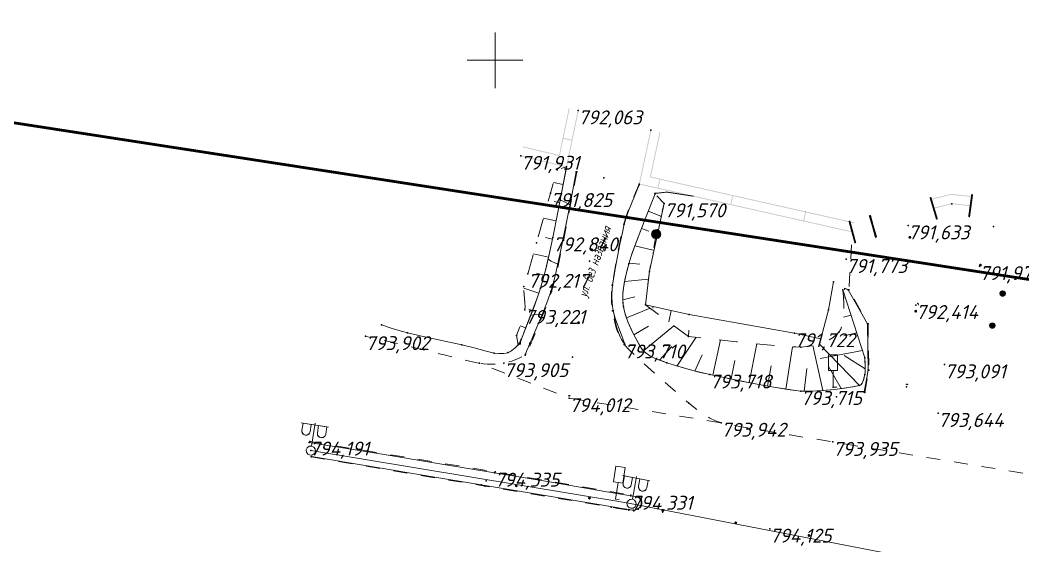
# Model space of a CAD drawing. Header units: metres. Extents: x 629572 to 645168, y 4785785 to 4790166.
# Drawn here: x 633148.8 to 633256.9, y 4788447.7 to 4788504.3 of the extents above; entities that cross this region are included whole.
import ezdxf

# ---------------------------------------------------------------- set-up
doc = ezdxf.new("R2010")
doc.units = ezdxf.units.M
for name, pattern in [('Сплошная', [0]), ('Сплошная_0_50', [0]), ('Штриховая 1.5-1.5', [3, 1.5, -1.5]), ('Штриховая 2', [4, 2, -2])]:
    doc.linetypes.add(name, pattern=pattern)
doc.layers.get('0').update_dxf_attribs({"linetype": 'CONTINUOUS'})
for name, color, linetype in [('Ворота', 7, 'CONTINUOUS'), ('Горизонтали', 7, 'CONTINUOUS'), ('Дороги с покрытием (край_ бровка)', 7, 'CONTINUOUS'), ('Дороги с покрытием (осевая линия)', 7, 'CONTINUOUS'), ('Дорожн. знаки (прочие)', 7, 'CONTINUOUS'), ('Здания и строения', 7, 'CONTINUOUS'), ('красная линия', 7, 'CONTINUOUS'), ('Нурсултан', 7, 'CONTINUOUS'), ('Ограды каменные и жб (H более 1м) - по краю', 7, 'CONTINUOUS'), ('Оттяжки для опор', 7, 'CONTINUOUS'), ('Проезжие части улиц и тротуаров (без бортового камня)', 7, 'CONTINUOUS'), ('Сетка координатная', 7, 'CONTINUOUS'), ('Столбы металлические', 7, 'CONTINUOUS'), ('Тротуары и пешеходные дорожки (бордюр)', 7, 'CONTINUOUS'), ('Фонари электр._ на мет. столб', 7, 'CONTINUOUS')]:
    doc.layers.add(name, color=color, linetype=linetype)
doc.layers.add('ЛЭП н.напряж.', color=10, linetype='SIL_KAB_NIZVOLT', lineweight=13)
doc.styles.add('ISOCPEUR', font='isocpeui.ttf')
doc.styles.get("Standard").update_dxf_attribs({"font": 'isocpeui.ttf'})
doc.linetypes.add('SIL_KAB_NIZVOLT', pattern='A,1,["<",Standard,S=1.6,R=0,X=-1,Y=-0.8],6,0,1,[">",Standard,S=1.6,R=0,X=-0.8,Y=-0.8],-2,8,-2', length=20)

# ---------------------------------------------------------------- blocks, each defined once
blk = doc.blocks.new('15 - 206.3.а знаки дорожн прочие')
at = {"color": 7, "linetype": 'Continuous', "lineweight": 0, "true_color": 0xffffff, "flags": 128}
blk.add_lwpolyline([(0.5, 3.5), (-0.5, 3.5), (-0.5, 1.8), (0, 1.8), (0.5, 1.8), (0.5, 3.5)], close=True, dxfattribs=at)
at = {"color": 7, "linetype": 'Continuous', "lineweight": 0, "flags": 128}
blk.add_lwpolyline([(0.4, 0), (0, 0), (0, 1.8)], dxfattribs=at)
at = {"color": 7, "style": 'ISOCPEUR', "flags": 1}
for tag in ['X', 'Имя объекта CREDO-III', 'Код объекта CREDO-III', 'Отметка', 'Номер', 'Примечание', 'Y']:
    blk.add_attdef(tag, (0, 0), '', height=2.5, dxfattribs=at)
blk = doc.blocks.new('38 - 110.1.2 фонари на метал.столб')
at = {"color": 7, "linetype": 'Continuous', "lineweight": 0, "flags": 128}
for points in [[(-1.5, 2.8), (1.5, 2.8)], [(-1.3, 2.8), (-1.3, 2)], [(-0.4, 2.8), (-0.4, 2)], [(0, 0.5), (0, 3)], [(0.4, 2.8), (0.4, 2)], [(1.3, 2.8), (1.3, 2)], [(-0.4, 2), (-0.43, 1.83), (-0.53, 1.68), (-0.68, 1.58), (-0.85, 1.55), (-1.02, 1.58), (-1.17, 1.68), (-1.27, 1.83), (-1.3, 2)], [(1.3, 2), (1.27, 1.83), (1.17, 1.68), (1.02, 1.58), (0.85, 1.55), (0.68, 1.58), (0.53, 1.68), (0.43, 1.83), (0.4, 2)]]:
    blk.add_lwpolyline(points, dxfattribs=at)
at = {"color": 7, "linetype": 'Continuous', "lineweight": 0, "true_color": 0xffffff, "flags": 128}
for points in [[(-0.4, 2.8), (-1.3, 2.8), (-1.3, 2), (-1.24, 1.77), (-1.08, 1.61), (-0.85, 1.55), (-0.62, 1.61), (-0.46, 1.77), (-0.4, 2), (-0.4, 2.8)], [(1.3, 2.8), (0.4, 2.8), (0.4, 2), (0.46, 1.77), (0.62, 1.61), (0.85, 1.55), (1.08, 1.61), (1.24, 1.77), (1.3, 2), (1.3, 2.8)]]:
    blk.add_lwpolyline(points, close=True, dxfattribs=at)
at = {"color": 7, "linetype": 'Continuous', "lineweight": 0, "flags": 128}
blk.add_lwpolyline([(0, 0.5), (-0.25, 0.43), (-0.43, 0.25), (-0.5, 0), (-0.43, -0.25), (-0.25, -0.43), (0, -0.5), (0.25, -0.43), (0.43, -0.25), (0.5, 0), (0.43, 0.25), (0.25, 0.43), (0, 0.5)], close=True, dxfattribs=at)
at = {"color": 7, "style": 'ISOCPEUR', "flags": 1}
for tag in ['X', 'Имя объекта CREDO-III', 'Код объекта CREDO-III', 'Отметка', 'Y']:
    blk.add_attdef(tag, (0, 0), '', height=2.5, dxfattribs=at)
blk = doc.blocks.new('22 - 107.1.1 столбы метал d-1.0')
blk.add_hatch(color=7).paths.add_polyline_path([(0, 0.5), (-0.25, 0.43), (-0.43, 0.25), (-0.5, 0), (-0.43, -0.25), (-0.25, -0.43), (0, -0.5), (0.25, -0.43), (0.43, -0.25), (0.5, 0), (0.43, 0.25), (0.25, 0.43), (0, 0.5)])
at = {"color": 7, "linetype": 'Continuous', "lineweight": 0, "flags": 128}
blk.add_lwpolyline([(0, 0.5), (-0.25, 0.43), (-0.43, 0.25), (-0.5, 0), (-0.43, -0.25), (-0.25, -0.43), (0, -0.5), (0.25, -0.43), (0.43, -0.25), (0.5, 0), (0.43, 0.25), (0.25, 0.43), (0, 0.5)], close=True, dxfattribs=at)
at = {"color": 7, "style": 'ISOCPEUR', "flags": 1}
for tag in ['X', 'Высота', 'Отметка(высота) верхнего провода', 'Отметка(высота) нижнего провода', 'Имя объекта CREDO-III', 'Код объекта CREDO-III', 'Отметка', 'Номер', 'Y']:
    blk.add_attdef(tag, (0, 0), '', height=2.5, dxfattribs=at)
blk = doc.blocks.new('20 - 106.1.1 столбы дерев d-0.6')
at = {"true_color": 0xffffff}
blk.add_hatch(color=7, dxfattribs=at).paths.add_polyline_path([(0.3, 0.05), (0.19, 0.23), (0, 0.3), (0, 0.3), (-0.19, 0.23), (-0.3, 0.05), (-0.26, -0.15), (-0.1, -0.28), (0.1, -0.28), (0.26, -0.15)])
at = {"color": 7, "linetype": 'Continuous', "lineweight": 0, "const_width": 0.06, "flags": 128}
blk.add_lwpolyline([(0, 0.3), (0.14, 0.27), (0.25, 0.17), (0.3, 0.04), (0.28, -0.11), (0.2, -0.22), (0.07, -0.29), (-0.07, -0.29), (-0.2, -0.22), (-0.28, -0.11), (-0.3, 0.04), (-0.25, 0.17), (-0.14, 0.27), (0, 0.3)], close=True, dxfattribs=at)
at = {"color": 7, "linetype": 'Continuous', "lineweight": 0, "true_color": 0xffffff, "flags": 128}
blk.add_lwpolyline([(0, 0.3), (-0.19, 0.23), (-0.3, 0.05), (-0.26, -0.15), (-0.1, -0.28), (0.1, -0.28), (0.26, -0.15), (0.3, 0.05), (0.19, 0.23), (0, 0.3)], close=True, dxfattribs=at)
at = {"color": 7, "style": 'ISOCPEUR', "flags": 1}
for tag in ['X', 'Высота', 'Имя объекта CREDO-III', 'Код объекта CREDO-III', 'Отметка', 'Номер', 'Y']:
    blk.add_attdef(tag, (0, 0), '', height=2.5, dxfattribs=at)
blk = doc.blocks.new('736 - 474 Ворота')
at = {"color": 7, "linetype": 'Continuous', "lineweight": 0, "const_width": 0.2, "flags": 128}
blk.add_lwpolyline([(0, 1.25), (0, -1.25)], dxfattribs=at)
blk = doc.blocks.new('Крест')
at = {"color": 0, "linetype": 'Continuous', "lineweight": 0, "flags": 128}
for points in [[(0, -1), (0, 1)], [(-1, 0), (1, 0)]]:
    blk.add_lwpolyline(points, dxfattribs=at)

msp = doc.modelspace()

# ---------------------------------------------------------------- hatches: boundary and pattern name
at = {"layer": 'Дороги с покрытием (осевая линия)'}
for points in [[(633211.752, 4788487.331), (633211.745, 4788487.332), (633211.741, 4788487.333), (633211.712, 4788487.337), (633211.739, 4788487.327), (633211.743, 4788487.325), (633211.745, 4788487.326), (633211.747, 4788487.327), (633211.754, 4788487.33)], [(633244.542, 4788480.905), (633244.545, 4788480.901), (633244.612, 4788480.802), (633244.618, 4788480.794), (633244.625, 4788480.789), (633244.668, 4788480.786), (633244.755, 4788480.78), (633244.755, 4788480.78), (633244.755, 4788480.779), (633244.76, 4788480.779), (633244.761, 4788480.78), (633244.761, 4788480.781), (633244.761, 4788480.781), (633244.763, 4788480.783), (633244.756, 4788480.79), (633244.763, 4788480.783), (633244.852, 4788480.878), (633244.844, 4788480.885), (633244.852, 4788480.878), (633244.855, 4788480.882), (633244.854, 4788480.887), (633244.835, 4788481.015), (633244.834, 4788481.02), (633244.83, 4788481.023), (633244.825, 4788481.014), (633244.83, 4788481.023), (633244.739, 4788481.075), (633244.717, 4788481.088), (633244.715, 4788481.089), (633244.713, 4788481.09), (633244.709, 4788481.088), (633244.663, 4788481.062), (633244.652, 4788481.055), (633244.709, 4788481.088), (633244.588, 4788481.041), (633244.582, 4788481.034), (633244.58, 4788481.025), (633244.572, 4788480.969), (633244.582, 4788481.034), (633244.543, 4788480.91)], [(633210.235, 4788479.626), (633210.236, 4788479.621), (633210.269, 4788479.506), (633210.272, 4788479.496), (633210.278, 4788479.49), (633210.317, 4788479.473), (633210.398, 4788479.44), (633210.402, 4788479.449), (633210.399, 4788479.441), (633210.398, 4788479.44), (633210.402, 4788479.438), (633210.404, 4788479.439), (633210.407, 4788479.44), (633210.521, 4788479.503), (633210.526, 4788479.51), (633210.548, 4788479.638), (633210.545, 4788479.646), (633210.476, 4788479.725), (633210.459, 4788479.744), (633210.452, 4788479.737), (633210.459, 4788479.744), (633210.457, 4788479.746), (633210.456, 4788479.747), (633210.451, 4788479.747), (633210.321, 4788479.74), (633210.322, 4788479.73), (633210.321, 4788479.735), (633210.321, 4788479.74), (633210.316, 4788479.74), (633210.313, 4788479.736), (633210.309, 4788479.728), (633210.284, 4788479.677), (633210.313, 4788479.736), (633210.238, 4788479.63), (633210.246, 4788479.624), (633210.238, 4788479.63)], [(633252.309, 4788478.089), (633252.22, 4788478.048), (633252.217, 4788478.051), (633252.195, 4788478.042), (633252.199, 4788478.033), (633252.195, 4788478.042), (633252.191, 4788478.041), (633252.189, 4788478.036), (633252.153, 4788477.921), (633252.15, 4788477.912), (633252.149, 4788477.907), (633252.152, 4788477.903), (633252.156, 4788477.906), (633252.16, 4788477.909), (633252.152, 4788477.903), (633252.175, 4788477.868), (633252.216, 4788477.808), (633252.227, 4788477.797), (633252.232, 4788477.793), (633252.233, 4788477.801), (633252.232, 4788477.793), (633252.234, 4788477.791), (633252.253, 4788477.792), (633252.269, 4788477.794), (633252.234, 4788477.791), (633252.234, 4788477.791), (633252.362, 4788477.781), (633252.366, 4788477.78), (633252.37, 4788477.784), (633252.432, 4788477.85), (633252.437, 4788477.856), (633252.462, 4788477.886), (633252.465, 4788477.894), (633252.444, 4788477.997), (633252.439, 4788478.022), (633252.438, 4788478.025), (633252.438, 4788478.027), (633252.434, 4788478.029), (633252.433, 4788478.027), (633252.429, 4788478.02), (633252.434, 4788478.029), (633252.318, 4788478.088), (633252.309, 4788478.089), (633252.313, 4788478.079)], [(633245.453, 4788473.864), (633245.457, 4788473.856), (633245.457, 4788473.856), (633245.457, 4788473.856), (633245.457, 4788473.856), (633245.462, 4788473.846), (633245.589, 4788473.615), (633245.593, 4788473.606), (633245.598, 4788473.597), (633245.655, 4788473.628), (633245.651, 4788473.637), (633245.655, 4788473.628), (633245.66, 4788473.63), (633245.66, 4788473.635), (633245.679, 4788473.739), (633245.683, 4788473.763), (633245.684, 4788473.766), (633245.684, 4788473.768), (633245.681, 4788473.772), (633245.64, 4788473.806), (633245.63, 4788473.814), (633245.681, 4788473.772), (633245.594, 4788473.869), (633245.588, 4788473.864), (633245.59, 4788473.866), (633245.594, 4788473.869), (633245.591, 4788473.873), (633245.586, 4788473.873), (633245.587, 4788473.863), (633245.586, 4788473.873), (633245.456, 4788473.866), (633245.452, 4788473.866)], [(633245.179, 4788472.974), (633245.177, 4788472.97), (633245.179, 4788472.965), (633245.202, 4788472.916), (633245.203, 4788472.916), (633245.228, 4788472.858), (633245.232, 4788472.85), (633245.241, 4788472.853), (633245.232, 4788472.85), (633245.233, 4788472.845), (633245.238, 4788472.844), (633245.24, 4788472.849), (633245.24, 4788472.851), (633245.238, 4788472.844), (633245.279, 4788472.832), (633245.364, 4788472.809), (633245.368, 4788472.808), (633245.37, 4788472.809), (633245.372, 4788472.81), (633245.387, 4788472.825), (633245.419, 4788472.857), (633245.372, 4788472.81), (633245.478, 4788472.887), (633245.472, 4788472.895), (633245.478, 4788472.887), (633245.481, 4788472.89), (633245.482, 4788472.894), (633245.482, 4788472.906), (633245.482, 4788472.909), (633245.485, 4788473.028), (633245.485, 4788473.033), (633245.481, 4788473.036), (633245.401, 4788473.103), (633245.381, 4788473.119), (633245.375, 4788473.112), (633245.374, 4788473.119), (633245.375, 4788473.112), (633245.381, 4788473.119), (633245.379, 4788473.121), (633245.378, 4788473.123), (633245.373, 4788473.122), (633245.245, 4788473.095), (633245.247, 4788473.086), (633245.247, 4788473.09), (633245.245, 4788473.095), (633245.238, 4788473.09), (633245.236, 4788473.082), (633245.218, 4788473.028), (633245.238, 4788473.09), (633245.179, 4788472.974), (633245.188, 4788472.97)], [(633208.833, 4788471.751), (633208.834, 4788471.746), (633208.866, 4788471.63), (633208.869, 4788471.621), (633208.879, 4788471.624), (633208.869, 4788471.621), (633208.875, 4788471.614), (633208.914, 4788471.598), (633208.994, 4788471.563), (633208.998, 4788471.573), (633208.995, 4788471.565), (633208.994, 4788471.563), (633208.999, 4788471.562), (633209, 4788471.562), (633209.003, 4788471.564), (633209.118, 4788471.626), (633209.123, 4788471.633), (633209.113, 4788471.635), (633209.123, 4788471.633), (633209.146, 4788471.761), (633209.147, 4788471.766), (633209.143, 4788471.769), (633209.074, 4788471.848), (633209.057, 4788471.867), (633209.055, 4788471.87), (633209.054, 4788471.871), (633209.049, 4788471.871), (633208.997, 4788471.86), (633208.985, 4788471.857), (633209.049, 4788471.871), (633208.919, 4788471.864), (633208.912, 4788471.86), (633208.836, 4788471.755), (633208.844, 4788471.749), (633208.836, 4788471.755)], [(633244.226, 4788465.055), (633244.235, 4788465.053), (633244.243, 4788465.052), (633244.246, 4788465.052), (633244.507, 4788465.009), (633244.517, 4788465.008), (633244.527, 4788465.006), (633244.537, 4788465.07), (633244.538, 4788465.075), (633244.535, 4788465.079), (633244.464, 4788465.156), (633244.447, 4788465.175), (633244.44, 4788465.168), (633244.447, 4788465.175), (633244.445, 4788465.177), (633244.444, 4788465.179), (633244.439, 4788465.178), (633244.387, 4788465.167), (633244.375, 4788465.164), (633244.439, 4788465.178), (633244.309, 4788465.17), (633244.31, 4788465.16), (633244.31, 4788465.165), (633244.309, 4788465.17), (633244.304, 4788465.17), (633244.302, 4788465.166), (633244.298, 4788465.158), (633244.273, 4788465.107), (633244.302, 4788465.166), (633244.227, 4788465.059), (633244.224, 4788465.055)], [(633207.831, 4788463.803), (633207.84, 4788463.803), (633207.84, 4788463.803), (633207.851, 4788463.802), (633208.125, 4788463.788), (633208.125, 4788463.788), (633208.135, 4788463.787), (633208.139, 4788463.852), (633208.135, 4788463.86), (633208.057, 4788463.93), (633208.038, 4788463.947), (633208.035, 4788463.949), (633208.034, 4788463.95), (633208.029, 4788463.949), (633207.979, 4788463.932), (633207.967, 4788463.928), (633208.029, 4788463.949), (633207.901, 4788463.927), (633207.902, 4788463.921), (633207.902, 4788463.921), (633207.901, 4788463.927), (633207.896, 4788463.926), (633207.894, 4788463.922), (633207.903, 4788463.917), (633207.894, 4788463.922), (633207.891, 4788463.913), (633207.872, 4788463.86), (633207.894, 4788463.922), (633207.832, 4788463.807), (633207.829, 4788463.803)], [(633202.25, 4788454.002), (633202.255, 4788454.003), (633202.37, 4788454.037), (633202.38, 4788454.04), (633202.386, 4788454.046), (633202.402, 4788454.085), (633202.436, 4788454.166), (633202.437, 4788454.17), (633202.437, 4788454.172), (633202.435, 4788454.175), (633202.372, 4788454.288), (633202.363, 4788454.284), (633202.363, 4788454.284), (633202.372, 4788454.288), (633202.365, 4788454.293), (633202.236, 4788454.315), (633202.228, 4788454.312), (633202.15, 4788454.242), (633202.131, 4788454.225), (633202.138, 4788454.218), (633202.128, 4788454.217), (633202.136, 4788454.087), (633202.143, 4788454.088), (633202.141, 4788454.088), (633202.136, 4788454.087), (633202.14, 4788454.08), (633202.148, 4788454.076), (633202.169, 4788454.065), (633202.14, 4788454.08), (633202.246, 4788454.005)], [(633210.14, 4788452.683), (633210.145, 4788452.685), (633210.261, 4788452.718), (633210.27, 4788452.721), (633210.275, 4788452.722), (633210.277, 4788452.727), (633210.293, 4788452.766), (633210.326, 4788452.847), (633210.328, 4788452.851), (633210.327, 4788452.853), (633210.326, 4788452.856), (633210.317, 4788452.851), (633210.317, 4788452.851), (633210.326, 4788452.856), (633210.262, 4788452.969), (633210.255, 4788452.974), (633210.254, 4788452.965), (633210.254, 4788452.965), (633210.255, 4788452.974), (633210.127, 4788452.996), (633210.125, 4788452.986), (633210.119, 4788452.994), (633210.04, 4788452.923), (633210.022, 4788452.907), (633210.029, 4788452.899), (633210.028, 4788452.899), (633210.022, 4788452.907), (633210.019, 4788452.905), (633210.018, 4788452.903), (633210.018, 4788452.899), (633210.02, 4788452.899), (633210.024, 4788452.899), (633210.018, 4788452.899), (633210.03, 4788452.847), (633210.032, 4788452.837), (633210.018, 4788452.899), (633210.026, 4788452.769), (633210.026, 4788452.764), (633210.03, 4788452.761), (633210.137, 4788452.686)], [(633218.029, 4788451.356), (633218.034, 4788451.357), (633218.031, 4788451.367), (633218.031, 4788451.367), (633218.034, 4788451.357), (633218.15, 4788451.391), (633218.159, 4788451.393), (633218.156, 4788451.403), (633218.156, 4788451.403), (633218.159, 4788451.393), (633218.166, 4788451.399), (633218.182, 4788451.439), (633218.215, 4788451.52), (633218.206, 4788451.523), (633218.206, 4788451.523), (633218.213, 4788451.52), (633218.215, 4788451.52), (633218.217, 4788451.524), (633218.216, 4788451.525), (633218.215, 4788451.528), (633218.152, 4788451.642), (633218.149, 4788451.646), (633218.145, 4788451.647), (633218.143, 4788451.637), (633218.143, 4788451.637), (633218.145, 4788451.647), (633218.016, 4788451.669), (633218.015, 4788451.659), (633218.016, 4788451.669), (633218.008, 4788451.666), (633217.93, 4788451.596), (633217.911, 4788451.579), (633217.909, 4788451.577), (633217.907, 4788451.576), (633217.908, 4788451.571), (633217.91, 4788451.572), (633217.918, 4788451.572), (633217.908, 4788451.571), (633217.919, 4788451.52), (633217.921, 4788451.507), (633217.921, 4788451.507), (633217.908, 4788451.571), (633217.915, 4788451.441), (633217.925, 4788451.442), (633217.925, 4788451.442), (633217.921, 4788451.442), (633217.915, 4788451.441), (633217.919, 4788451.434), (633218.026, 4788451.359), (633218.031, 4788451.367), (633218.031, 4788451.367), (633218.026, 4788451.359)], [(633225.916, 4788450.014), (633225.92, 4788450.016), (633226.036, 4788450.049), (633226.045, 4788450.051), (633226.05, 4788450.053), (633226.052, 4788450.057), (633226.047, 4788450.059), (633226.046, 4788450.059), (633226.052, 4788450.057), (633226.068, 4788450.096), (633226.102, 4788450.177), (633226.093, 4788450.181), (633226.093, 4788450.181), (633226.101, 4788450.186), (633226.039, 4788450.3), (633226.036, 4788450.304), (633226.032, 4788450.305), (633225.903, 4788450.327), (633225.899, 4788450.328), (633225.895, 4788450.325), (633225.902, 4788450.317), (633225.902, 4788450.317), (633225.895, 4788450.325), (633225.817, 4788450.255), (633225.798, 4788450.238), (633225.805, 4788450.231), (633225.804, 4788450.231), (633225.794, 4788450.23), (633225.802, 4788450.1), (633225.812, 4788450.101), (633225.812, 4788450.101), (633225.807, 4788450.1), (633225.802, 4788450.1), (633225.806, 4788450.093), (633225.912, 4788450.017)], [(633233.798, 4788448.652), (633233.803, 4788448.653), (633233.919, 4788448.686), (633233.928, 4788448.689), (633233.935, 4788448.695), (633233.93, 4788448.697), (633233.926, 4788448.698), (633233.926, 4788448.698), (633233.935, 4788448.695), (633233.951, 4788448.734), (633233.985, 4788448.815), (633233.976, 4788448.819), (633233.976, 4788448.819), (633233.983, 4788448.815), (633233.985, 4788448.815), (633233.987, 4788448.819), (633233.986, 4788448.821), (633233.985, 4788448.823), (633233.972, 4788448.84), (633233.945, 4788448.876), (633233.945, 4788448.876), (633233.985, 4788448.823), (633233.922, 4788448.938), (633233.92, 4788448.942), (633233.915, 4788448.943), (633233.913, 4788448.933), (633233.913, 4788448.933), (633233.915, 4788448.943), (633233.787, 4788448.965), (633233.782, 4788448.966), (633233.778, 4788448.962), (633233.7, 4788448.893), (633233.681, 4788448.876), (633233.679, 4788448.874), (633233.677, 4788448.873), (633233.678, 4788448.868), (633233.689, 4788448.816), (633233.689, 4788448.812), (633233.678, 4788448.868), (633233.685, 4788448.738), (633233.691, 4788448.738), (633233.69, 4788448.738), (633233.685, 4788448.738), (633233.685, 4788448.733), (633233.689, 4788448.731), (633233.795, 4788448.655), (633233.8, 4788448.663), (633233.8, 4788448.663), (633233.795, 4788448.655)]]:
    msp.add_hatch(color=7, dxfattribs=at).paths.add_polyline_path(points)
at = {"layer": 'Ограды каменные и жб (H более 1м) - по краю'}
for points in [[(633207.804, 4788493.699), (633208.031, 4788494.79), (633207.993, 4788494.798), (633207.933, 4788494.81), (633207.706, 4788493.719), (633207.275, 4788491.649), (633207.372, 4788491.628)], [(633208.783, 4788493.495), (633209.01, 4788494.586), (633208.972, 4788494.594), (633208.912, 4788494.606), (633208.685, 4788493.516), (633208.254, 4788491.445), (633208.351, 4788491.425)], [(633208.233, 4788491.347), (633207.657, 4788488.579), (633207.695, 4788488.518), (633207.676, 4788488.548), (633207.657, 4788488.579), (633207.61, 4788488.59), (633204.832, 4788489.256), (633202.776, 4788489.749), (633202.752, 4788489.651), (633204.809, 4788489.158), (633207.586, 4788488.493), (633207.683, 4788488.469), (633207.733, 4788488.457), (633207.744, 4788488.508), (633208.341, 4788491.376), (633208.351, 4788491.425), (633208.303, 4788491.435), (633208.292, 4788491.386), (633208.303, 4788491.435), (633207.324, 4788491.639), (633207.275, 4788491.649), (633207.264, 4788491.6), (633206.888, 4788489.791), (633206.936, 4788489.715), (633206.963, 4788489.673), (633206.965, 4788489.67), (633207.352, 4788491.531)], [(633217.507, 4788486.275), (633215.599, 4788486.704), (633215.54, 4788486.666), (633215.594, 4788486.7), (633215.599, 4788486.704), (633215.794, 4788487.607), (633216.397, 4788490.399), (633216.843, 4788492.466), (633216.745, 4788492.488), (633216.299, 4788490.42), (633215.697, 4788487.628), (633215.491, 4788486.677), (633215.481, 4788486.628), (633215.529, 4788486.617), (633217.534, 4788486.166), (633217.583, 4788486.155), (633217.594, 4788486.204), (633217.545, 4788486.215), (633217.594, 4788486.204), (633217.813, 4788487.18), (633217.824, 4788487.229), (633217.775, 4788487.24), (633216.786, 4788487.462), (633216.745, 4788487.436), (633216.688, 4788487.399), (633216.667, 4788487.386), (633217.705, 4788487.153)], [(633217.276, 4788490.209), (633216.674, 4788487.417), (633216.667, 4788487.386), (633216.669, 4788487.387), (633216.671, 4788487.389), (633216.705, 4788487.411), (633216.783, 4788487.46), (633216.786, 4788487.462), (633217.374, 4788490.188), (633217.82, 4788492.256), (633217.723, 4788492.277)], [(633205.042, 4788490.131), (633206.965, 4788489.67), (633206.913, 4788489.751), (633206.888, 4788489.791), (633205.066, 4788490.228), (633203.009, 4788490.721), (633202.985, 4788490.624)], [(633219.647, 4788485.692), (633222.433, 4788485.065), (633225.388, 4788484.401), (633225.437, 4788484.39), (633225.448, 4788484.439), (633225.399, 4788484.45), (633225.448, 4788484.439), (633225.667, 4788485.414), (633225.619, 4788485.425), (633225.667, 4788485.414), (633225.678, 4788485.463), (633225.63, 4788485.474), (633222.674, 4788486.139), (633219.888, 4788486.765), (633217.824, 4788487.229), (633217.802, 4788487.131), (633219.866, 4788486.667), (633222.652, 4788486.041), (633225.559, 4788485.388), (633225.361, 4788484.51), (633222.455, 4788485.163), (633219.669, 4788485.789), (633217.605, 4788486.253), (633217.583, 4788486.155)], [(633227.501, 4788483.926), (633230.287, 4788483.3), (633233.242, 4788482.636), (633233.291, 4788482.625), (633233.302, 4788482.673), (633233.521, 4788483.649), (633233.473, 4788483.66), (633233.484, 4788483.709), (633230.528, 4788484.373), (633227.742, 4788484.999), (633225.678, 4788485.463), (633225.656, 4788485.366), (633227.72, 4788484.902), (633230.506, 4788484.275), (633233.413, 4788483.622), (633233.215, 4788482.744), (633230.309, 4788483.397), (633227.523, 4788484.024), (633225.459, 4788484.488), (633225.437, 4788484.39)], [(633249.422, 4788485.472), (633251.35, 4788485.277), (633251.356, 4788485.345), (633251.36, 4788485.377), (633249.432, 4788485.572), (633249.322, 4788485.583), (633249.14, 4788485.601), (633248.963, 4788485.557), (633247.018, 4788485.074), (633247.042, 4788484.977), (633248.987, 4788485.46), (633249.147, 4788485.499), (633249.312, 4788485.483)], [(633249.321, 4788484.477), (633251.249, 4788484.282), (633251.256, 4788484.35), (633251.259, 4788484.382), (633249.331, 4788484.577), (633249.221, 4788484.588), (633249.212, 4788484.589), (633249.204, 4788484.587), (633247.259, 4788484.104), (633247.283, 4788484.006), (633249.22, 4788484.487)], [(633233.521, 4788483.649), (633233.532, 4788483.698), (633233.484, 4788483.709), (633233.473, 4788483.66)], [(633235.574, 4788483.136), (633238.36, 4788482.51), (633238.712, 4788482.431), (633238.715, 4788482.442), (633238.734, 4788482.528), (633238.382, 4788482.608), (633235.596, 4788483.234), (633233.532, 4788483.698), (633233.51, 4788483.6)], [(633235.355, 4788482.161), (633238.141, 4788481.534), (633238.493, 4788481.455), (633238.496, 4788481.467), (633238.515, 4788481.553), (633238.163, 4788481.632), (633235.377, 4788482.258), (633233.313, 4788482.722), (633233.291, 4788482.625)]]:
    msp.add_hatch(color=7, dxfattribs=at).paths.add_polyline_path(points)

# ---------------------------------------------------------------- linework, layer by layer
at = {"layer": 'Горизонтали', "color": 34, "linetype": 'Сплошная', "lineweight": 0, "const_width": 0.1, "elevation": 792, "flags": 128}
for points in [[(633217.184, 4788485.644), (633217.175, 4788485.65), (633217.162, 4788485.665), (633217.184, 4788485.671), (633217.225, 4788485.671), (633217.541, 4788485.685), (633217.802, 4788485.712), (633218.083, 4788485.746), (633218.313, 4788485.776), (633218.313, 4788485.776), (633218.441, 4788485.793), (633218.484, 4788485.798), (633218.488, 4788485.799), (633218.494, 4788485.8)], [(633218.494, 4788485.8), (633218.98, 4788485.724), (633220.921, 4788485.423), (633221.406, 4788485.347)], [(633238.117, 4788475.258), (633238.032, 4788475.293), (633237.699, 4788475.424), (633237.641, 4788475.434), (633237.642, 4788475.409), (633237.643, 4788475.406), (633237.667, 4788475.337), (633237.676, 4788475.275), (633237.678, 4788475.263)]]:
    msp.add_lwpolyline(points, dxfattribs=at)
at = {"layer": 'Горизонтали', "color": 34, "linetype": 'Сплошная', "lineweight": 0, "true_color": 0xa55200, "flags": 128}
for points, elevation in [([(633208.039, 4788484.422), (633207.919, 4788484.495), (633207.39, 4788484.796), (633207.219, 4788484.867), (633207.064, 4788484.906), (633207.043, 4788484.91), (633207.028, 4788484.913), (633207.015, 4788484.915), (633207.015, 4788484.915), (633207.013, 4788484.915)], 792.5), ([(633206.691, 4788478.063), (633206.566, 4788478.117), (633206.025, 4788478.365), (633205.87, 4788478.46), (633205.748, 4788478.558), (633205.731, 4788478.574), (633205.722, 4788478.583), (633205.712, 4788478.592), (633205.711, 4788478.593), (633205.711, 4788478.593)], 793), ([(633204.996, 4788472.604), (633204.839, 4788472.6), (633204.174, 4788472.574), (633203.866, 4788472.527), (633203.85, 4788472.523), (633203.84, 4788472.52), (633203.83, 4788472.517), (633203.83, 4788472.517), (633203.829, 4788472.517)], 793.5)]:
    msp.add_lwpolyline(points, dxfattribs=dict(at, elevation=elevation))
at = {"layer": 'Дороги с покрытием (край_ бровка)', "color": 251, "linetype": 'Сплошная', "lineweight": 0, "true_color": 0x636466, "flags": 128}
for points in [[(633239.859, 4788467.936), (633239.859, 4788467.936), (633239.888, 4788467.258), (633239.89, 4788466.638), (633239.871, 4788466.361), (633239.838, 4788466.137), (633239.821, 4788466.056), (633239.734, 4788465.664), (633239.651, 4788465.407), (633239.555, 4788465.209), (633239.412, 4788465.038), (633239.331, 4788464.984), (633239.243, 4788464.95), (633238.715, 4788464.849), (633237.895, 4788464.72), (633236.615, 4788464.551), (633235.411, 4788464.428), (633234.683, 4788464.377), (633234.026, 4788464.349), (633233.443, 4788464.347), (633232.937, 4788464.369), (633232.389, 4788464.423), (633231.685, 4788464.518), (633229.817, 4788464.823), (633228.016, 4788465.155), (633225.912, 4788465.568), (633223.142, 4788466.139), (633221.456, 4788466.538), (633219.784, 4788466.999), (633219.07, 4788467.219), (633218.522, 4788467.407), (633218.175, 4788467.533), (633217.559, 4788467.76), (633217.046, 4788467.98), (633216.631, 4788468.2), (633216.41, 4788468.343), (633216.215, 4788468.494), (633216.045, 4788468.653), (633215.899, 4788468.821), (633215.558, 4788469.323), (633215.158, 4788470.017), (633214.722, 4788470.882), (633214.345, 4788471.74), (633214.164, 4788472.217), (633214.017, 4788472.66), (633213.906, 4788473.065), (633213.832, 4788473.428), (633213.787, 4788473.785), (633213.763, 4788474.158), (633213.762, 4788474.549), (633213.782, 4788474.959), (633213.868, 4788475.709), (633214.02, 4788476.534), (633214.185, 4788477.24), (633214.408, 4788478.071), (633214.668, 4788478.905), (633215.06, 4788480.017), (633216.064, 4788482.643), (633217.244, 4788485.61), (633217.244, 4788485.61)], [(633202.492, 4788469.353), (633202.147, 4788469.014), (633201.785, 4788468.72), (633201.586, 4788468.6), (633201.391, 4788468.516), (633201.176, 4788468.458), (633200.929, 4788468.42), (633200.415, 4788468.407), (633199.908, 4788468.461), (633199.046, 4788468.67), (633198.379, 4788468.848), (633197.729, 4788469.023), (633196.408, 4788469.358), (633194.58, 4788469.754), (633193.756, 4788469.928), (633192.234, 4788470.251), (633190.555, 4788470.623), (633189.612, 4788470.885), (633188.679, 4788471.186), (633187.752, 4788471.506)]]:
    msp.add_lwpolyline(points, dxfattribs=at)
at = {"layer": 'красная линия', "color": 1, "linetype": 'Сплошная_0_50', "lineweight": 0, "true_color": 0xff0000, "const_width": 0.3, "elevation": 794.579, "flags": 128}
msp.add_lwpolyline([(635401.641, 4788148.595), (634957.655, 4788205.711), (634868.946, 4788233.682), (634603.956, 4788290.084), (634469.438, 4788276.801), (634466.442, 4788288.998), (634455.452, 4788300.111), (634423.85, 4788288.187), (634367.861, 4788295.693), (634267.843, 4788409.4), (634475.845, 4788682.207), (634474.555, 4788790.795), (634449.85, 4788818.401), (634024.042, 4788644.6), (633889.34, 4788556.209), (633827.944, 4788529.992), (633792.752, 4788543.316), (633784.34, 4788495.79), (633741.538, 4788462.098), (633741.25, 4788461.815), (633707.246, 4788430.797), (633615.343, 4788446.001), (633603.65, 4788448.117), (633593.847, 4788448.295), (633403.135, 4788458.998), (633383.735, 4788456.919), (632950.737, 4788523.705), (632422.446, 4788608.882), (631759.541, 4788723.01), (631749.061, 4788727.901), (631729.34, 4788731.902), (631702.953, 4788733.892), (631676.149, 4788739.917), (631633.151, 4788748.593), (631552.757, 4788764.604), (631505.748, 4788774.005), (631486.053, 4788777.916), (631418.334, 4788781.792), (630663.641, 4788895.085)], dxfattribs=at)
at = {"layer": 'ЛЭП н.напряж.', "lineweight": 13}
msp.add_lwpolyline([(633956.501, 4788331.707), (633922.81, 4788336.992), (633888.131, 4788342.675), (633853.736, 4788348.119), (633819.767, 4788353.675), (633785.324, 4788359.671), (633750.794, 4788364.868), (633715.797, 4788370.174), (633679.74, 4788375.962), (633645.168, 4788381.424), (633610.662, 4788387.089), (633576.869, 4788392.73), (633544.157, 4788397.966), (633510.841, 4788403.299), (633477.474, 4788408.502), (633444.363, 4788413.806), (633412.436, 4788419.051), (633378.475, 4788424.98), (633303.547, 4788436.604), (633254.751, 4788444.467), (633214.209, 4788452.322), (633180.137, 4788457.953)], dxfattribs=at)
at = {"layer": 'Нурсултан', "color": 251, "linetype": 'Штриховая 2', "lineweight": 0, "flags": 128}
for points in [[(633202.492, 4788469.353), (633202.301, 4788470.355), (633202.674, 4788471.312), (633202.913, 4788471.995), (633203.085, 4788472.588), (633203.189, 4788473.103), (633203.219, 4788473.445), (633203.218, 4788473.858), (633203.098, 4788475.284), (633203.092, 4788475.639), (633203.124, 4788475.841), (633203.185, 4788476.063), (633203.533, 4788476.99), (633204.452, 4788480.318), (633205.954, 4788485.688), (633206.672, 4788488.208), (633207.695, 4788488.518)], [(633220.844, 4788470.255), (633216.208, 4788473.659), (633216.64, 4788477.285), (633217.349, 4788481.269), (633218.219, 4788484.575), (633217.244, 4788485.61)], [(633237.486, 4788475.267), (633237.55, 4788474.521), (633237.583, 4788473.749), (633237.581, 4788473.043), (633237.546, 4788472.412), (633237.478, 4788471.871), (633237.378, 4788471.414), (633237.248, 4788471.043), (633237.086, 4788470.759), (633236.8, 4788470.442), (633236.427, 4788470.145), (633235.972, 4788469.874), (633235.445, 4788469.634), (633234.85, 4788469.428), (633234.216, 4788469.268), (633233.57, 4788469.161), (633232.947, 4788469.112), (633232.405, 4788469.117), (633231.625, 4788469.158), (633229.323, 4788469.349), (633226.026, 4788469.685), (633220.844, 4788470.255), (633220.927, 4788472.626)]]:
    msp.add_lwpolyline(points, dxfattribs=at)
at = {"layer": 'Нурсултан', "color": 251, "linetype": 'Сплошная', "lineweight": 0, "flags": 128}
for points in [[(633202.492, 4788469.353), (633202.81, 4788469.924), (633202.84, 4788470.002), (633204.121, 4788473.26), (633204.573, 4788474.494), (633204.887, 4788475.433), (633205.192, 4788476.483), (633205.493, 4788477.652), (633205.791, 4788478.938), (633206.22, 4788480.919), (633206.769, 4788483.644), (633207.666, 4788488.32), (633207.683, 4788488.424), (633207.695, 4788488.518)], [(633217.244, 4788485.61), (633216.064, 4788482.643), (633215.302, 4788480.668), (633214.751, 4788479.15), (633214.408, 4788478.071), (633214.196, 4788477.283), (633214.036, 4788476.611), (633213.915, 4788475.994), (633213.829, 4788475.422), (633213.777, 4788474.878), (633213.76, 4788474.366), (633213.778, 4788473.884), (633213.832, 4788473.428), (633213.902, 4788473.082), (633214.006, 4788472.697), (633214.311, 4788471.825), (633214.588, 4788471.171), (633214.908, 4788470.498), (633215.436, 4788469.524), (633215.685, 4788469.123), (633215.899, 4788468.821), (633216.073, 4788468.625), (633216.279, 4788468.442), (633216.521, 4788468.268), (633216.8, 4788468.104), (633217.442, 4788467.807), (633218.522, 4788467.407), (633219.434, 4788467.105), (633220.666, 4788466.748), (633221.968, 4788466.409), (633223.142, 4788466.139), (633226.536, 4788465.443), (633229.391, 4788464.899), (633231.533, 4788464.54), (633232.329, 4788464.431), (633232.937, 4788464.369), (633233.489, 4788464.346), (633234.132, 4788464.352), (633234.863, 4788464.388), (633235.673, 4788464.452), (633236.604, 4788464.549), (633237.581, 4788464.675), (633238.575, 4788464.826), (633239.243, 4788464.95), (633239.345, 4788464.992), (633239.439, 4788465.061), (633239.522, 4788465.159), (633239.598, 4788465.286), (633239.721, 4788465.618), (633239.838, 4788466.137), (633239.877, 4788466.423), (633239.893, 4788466.795), (633239.859, 4788467.936), (633237.486, 4788475.267)], [(633216.64, 4788477.285), (633218.219, 4788484.575)], [(633216.208, 4788473.659), (633220.927, 4788472.626)]]:
    msp.add_lwpolyline(points, dxfattribs=at)
at = {"layer": 'Нурсултан', "color": 251, "linetype": 'Continuous', "lineweight": 0, "flags": 128}
for points in [[(633207.34, 4788486.62), (633206.276, 4788486.817)], [(633206.963, 4788484.656), (633206.347, 4788484.775)], [(633206.578, 4788482.694), (633205.194, 4788482.972)], [(633216.505, 4788483.752), (633217.862, 4788483.217)], [(633217.91, 4788483.149), (633217.847, 4788483.163)], [(633215.774, 4788481.89), (633216.563, 4788481.586)], [(633206.18, 4788480.734), (633205.419, 4788480.894)], [(633217.487, 4788481.194), (633217.414, 4788481.21)], [(633215.067, 4788480.019), (633217.044, 4788479.553)], [(633205.754, 4788478.779), (633204.13, 4788479.15)], [(633217.063, 4788479.24), (633216.991, 4788479.255)], [(633214.425, 4788478.125), (633215.594, 4788478.048)], [(633205.283, 4788476.836), (633204.451, 4788477.068)], [(633204.715, 4788474.919), (633203.095, 4788475.457)], [(633213.952, 4788476.183), (633216.537, 4788476.418)], [(633213.766, 4788474.196), (633215.057, 4788474.513)], [(633237.752, 4788474.444), (633237.654, 4788474.414)], [(633204.034, 4788473.039), (633203.622, 4788473.195)], [(633214.163, 4788472.247), (633216.705, 4788473.294)], [(633217.02, 4788473.481), (633216.98, 4788473.301)], [(633218.973, 4788473.054), (633218.705, 4788471.826)], [(633238.368, 4788472.541), (633237.534, 4788472.319)], [(633203.302, 4788471.177), (633202.707, 4788471.408)], [(633214.955, 4788470.412), (633216.517, 4788471.349)], [(633215.997, 4788468.711), (633219.278, 4788471.405)], [(633219.596, 4788467.058), (633221.68, 4788470.163)], [(633238.984, 4788470.638), (633237.587, 4788470.321)], [(633217.705, 4788467.71), (633219.031, 4788469.161)], [(633223.471, 4788466.072), (633224.291, 4788469.876)], [(633227.392, 4788465.28), (633228.196, 4788469.464)], [(633231.329, 4788464.574), (633232.036, 4788469.136)], [(633235.312, 4788464.423), (633234.245, 4788469.276)], [(633239.273, 4788464.962), (633234.918, 4788469.452)], [(633221.523, 4788466.525), (633222.323, 4788468.264)], [(633239.6, 4788468.736), (633235.03, 4788467.872)], [(633239.892, 4788466.777), (633237.605, 4788468.183)], [(633225.43, 4788465.67), (633225.838, 4788467.666)], [(633229.356, 4788464.906), (633229.749, 4788467.094)], [(633233.315, 4788464.353), (633233.589, 4788466.782)], [(633237.301, 4788464.639), (633235.947, 4788467.001)]]:
    msp.add_lwpolyline(points, dxfattribs=at)
at = {"layer": 'Нурсултан', "color": 7}
for p in [(633208.961, 4788494.596, 5.386), (633216.794, 4788492.477, 5.39), (633202.764, 4788489.7, 5.254), (633207.666, 4788488.32, 5.532), (633207.695, 4788488.518, 5.5), (633206.672, 4788488.208, 5.292), (633208.738, 4788487.971, 5.545), (633208.788, 4788487.961, 5.395), (633211.709, 4788487.338, 5.386), (633215.537, 4788486.571, 5.607), (633215.54, 4788486.666, 5.457), (633205.954, 4788485.688, 5.148), (633217.244, 4788485.61, 5.314), (633218.219, 4788484.575, 4.893), (633247.271, 4788484.055, 4.872), (633249.216, 4788484.538, 4.95), (633251.254, 4788484.332, 4.777), (633213.877, 4788482.348, 5.731), (633213.923, 4788482.333, 5.881), (633240.725, 4788482.099, 4.925), (633244.509, 4788482.205, 4.956), (633253.725, 4788482.085, 4.782), (633206.22, 4788480.919, 6.163), (633217.349, 4788481.269, 4.876), (633238.504, 4788481.504, 4.932), (633204.452, 4788480.318, 5.505), (633207.287, 4788480.608, 6.122), (633207.358, 4788480.596, 5.972), (633210.178, 4788478.352, 6.106), (633214.408, 4788478.071, 6.115), (633237.835, 4788478.583, 5.096), (633252.204, 4788477.819, 5.3), (633203.533, 4788476.99, 5.54), (633216.64, 4788477.285, 4.894), (633203.092, 4788475.639, 5.85), (633204.887, 4788475.433, 6.543), (633212.6, 4788475.757, 6.32), (633212.65, 4788475.767, 6.47), (633236.463, 4788476.134, 5.207), (633205.999, 4788475.105, 6.557), (633206.083, 4788475.09, 6.407), (633237.486, 4788475.267, 5.261), (633238.064, 4788475.254, 5.449), (633238.128, 4788475.259, 5.299), (633254.708, 4788474.873, 5.554), (633213.832, 4788473.428, 6.639), (633216.208, 4788473.659, 5.079), (633245.353, 4788473.629, 5.737), (633203.189, 4788473.103, 6.544), (633212.648, 4788473.002, 6.664), (633212.728, 4788473.038, 6.814), (633220.927, 4788472.626, 4.982), (633235.929, 4788473.107, 5.142), (633187.752, 4788471.506, 7.056), (633240.136, 4788471.612, 6.073), (633240.204, 4788471.619, 5.923), (633253.597, 4788471.419, 6.078), (633186.032, 4788470.276, 7.225), (633190.555, 4788470.623, 7.132), (633202.301, 4788470.355, 6.642), (633220.844, 4788470.255, 4.924), (633232.252, 4788470.598, 5.045), (633235.098, 4788469.997, 5.237), (633237.086, 4788470.759, 5.068), (633191.956, 4788468.89, 7.262), (633196.408, 4788469.358, 7.143), (633202.492, 4788469.353, 7.091), (633202.709, 4788469.452, 7.129), (633202.81, 4788469.924, 7.076), (633203.754, 4788469.509, 7.153), (633203.855, 4788469.515, 7.003), (633213.902, 4788469.383, 7.033), (633213.979, 4788469.43, 7.183), (633232.947, 4788469.112, 5.073), (633199.908, 4788468.461, 7.088), (633201.391, 4788468.516, 7.082), (633203.237, 4788468.25, 7.079), (633203.274, 4788468.324, 7.12), (633208.347, 4788468.003, 7.087), (633215.899, 4788468.821, 7.11), (633239.859, 4788467.936, 6.369), (633198.302, 4788467.368, 7.226), (633200.925, 4788467.368, 7.228), (633218.522, 4788467.407, 7.178), (633248.446, 4788467.235, 6.414), (633223.142, 4788466.139, 7.041), (633239.838, 4788466.137, 6.63), (633240.207, 4788466.609, 6.607), (633240.281, 4788466.625, 6.457), (633236.419, 4788464.769, 6.833), (633239.243, 4788464.95, 6.821), (633244.351, 4788464.832, 6.678), (633207.98, 4788463.595, 7.335), (633232.937, 4788464.369, 7.038), (633236.794, 4788463.76, -786.677), (633239.775, 4788464.247, 6.889), (633239.849, 4788464.221, 6.739), (633220.894, 4788463.046, 7.244), (633247.74, 4788462, 6.967), (633224.363, 4788460.952, 7.265), (633179.947, 4788458.837, 7.664), (633180.019, 4788458.92, 7.514), (633236.395, 4788458.884, 7.258), (633180.137, 4788457.953, 7.56), (633180.169, 4788457.269, 7.491), (633180.19, 4788457.311, 7.641), (633199.941, 4788455.573, 7.658), (633199.99, 4788455.659, 7.508), (633198.504, 4788454.26, 7.659), (633198.939, 4788454.122, 7.496), (633199.021, 4788454.704, 7.632), (633214.626, 4788453.084, 7.654), (633214.64, 4788453.155, 7.504), (633215.293, 4788452.978, 7.631), (633215.319, 4788453.019, 7.481), (633215.683, 4788452.644, 7.641), (633215.749, 4788452.647, 7.491), (633212.504, 4788451.861, 7.525), (633214.415, 4788451.617, 7.674), (633215.371, 4788451.669, 7.668), (633215.419, 4788451.637, 7.518), (633215.732, 4788452.063, 7.632), (633215.788, 4788452.055, 7.482), (633214.4, 4788451.527, 7.524), (633214.92, 4788451.529, 7.655), (633214.95, 4788451.479, 7.505), (633229.613, 4788449.543, 7.448)]:
    msp.add_point(p, dxfattribs=at)
at = {"layer": 'Проезжие части улиц и тротуаров (без бортового камня)', "linetype": 'Штриховая 1.5-1.5', "lineweight": 0, "flags": 128}
for points in [[(633208.788, 4788487.961), (633208.272, 4788485.234), (633207.785, 4788482.711), (633207.358, 4788480.596), (633207.113, 4788479.401), (633206.981, 4788478.747), (633206.579, 4788476.904), (633206.336, 4788475.951), (633206.083, 4788475.09), (633205.759, 4788474.154), (633205.293, 4788472.945), (633204.386, 4788470.755), (633204.018, 4788469.896), (633203.855, 4788469.515), (633203.72, 4788469.134), (633203.693, 4788469.052), (633203.514, 4788468.597), (633203.386, 4788468.395), (633203.237, 4788468.25), (633203.001, 4788468.106), (633202.658, 4788467.938), (633202.239, 4788467.762), (633201.801, 4788467.602), (633201.334, 4788467.461), (633200.925, 4788467.368), (633200.515, 4788467.309), (633200.081, 4788467.272), (633199.635, 4788467.26), (633199.186, 4788467.272), (633198.735, 4788467.308), (633198.302, 4788467.368)], [(633224.363, 4788460.952), (633224.06, 4788461.044), (633223.755, 4788461.158), (633223.134, 4788461.454), (633222.586, 4788461.78), (633221.992, 4788462.191), (633220.894, 4788463.046), (633220.894, 4788463.046), (633217.88, 4788465.671), (633216.464, 4788466.926), (633215.379, 4788467.912), (633214.456, 4788468.792), (633213.902, 4788469.383), (633213.727, 4788469.619), (633213.562, 4788469.892), (633213.408, 4788470.202), (633213.265, 4788470.55), (633213.062, 4788471.162), (633212.877, 4788471.882), (633212.706, 4788472.708), (633212.648, 4788473.002), (633212.579, 4788473.435), (633212.54, 4788473.904), (633212.531, 4788474.338), (633212.542, 4788474.826), (633212.6, 4788475.757), (633213.037, 4788478.271), (633213.465, 4788480.548), (633213.681, 4788481.552), (633213.877, 4788482.348), (633214.087, 4788483.061), (633214.345, 4788483.812), (633214.606, 4788484.493), (633214.917, 4788485.247), (633215.54, 4788486.666)], [(633239.849, 4788464.221), (633240.281, 4788466.625), (633240.204, 4788471.619), (633238.128, 4788475.259), (633238.504, 4788481.504)], [(633381.211, 4788435.356), (633381.211, 4788435.356), (633371.178, 4788437.15), (633362.791, 4788438.639), (633357.698, 4788439.52), (633356.331, 4788439.73), (633354.792, 4788439.939), (633352.08, 4788440.267), (633351.876, 4788440.291), (633348.961, 4788440.649), (633345.92, 4788441.046), (633342.793, 4788441.454), (633333.572, 4788442.667), (633326.491, 4788443.634), (633324.475, 4788443.943), (633322.219, 4788444.317), (633318.156, 4788445.031), (633317.958, 4788445.067), (633313.696, 4788445.813), (633308.551, 4788446.668), (633308.462, 4788446.683), (633302.284, 4788447.709), (633296.651, 4788448.681), (633291.1, 4788449.728), (633285.557, 4788450.818), (633284.838, 4788450.961), (633282.094, 4788451.502), (633281.61, 4788451.594), (633280.361, 4788451.832), (633278.625, 4788452.151), (633276.886, 4788452.446), (633273.503, 4788452.956), (633272.79, 4788453.062), (633268.154, 4788453.754), (633262.808, 4788454.575), (633254.769, 4788455.875), (633243.986, 4788457.636), (633236.395, 4788458.884), (633233.325, 4788459.387), (633231.777, 4788459.639), (633227.163, 4788460.41), (633225.351, 4788460.739), (633224.363, 4788460.952), (633207.98, 4788463.595), (633198.302, 4788467.368), (633197.718, 4788467.488), (633196.714, 4788467.723), (633194.495, 4788468.268), (633194.288, 4788468.32), (633191.956, 4788468.89), (633189.982, 4788469.355), (633188.007, 4788469.817), (633186.032, 4788470.276)], [(633180.169, 4788457.269), (633180.169, 4788457.269), (633187.197, 4788456.09), (633193.646, 4788455.008), (633198.939, 4788454.122), (633204.325, 4788453.223), (633209.711, 4788452.326), (633209.714, 4788452.326), (633212.504, 4788451.861), (633213.236, 4788451.733), (633213.77, 4788451.638), (633213.968, 4788451.603), (633214.4, 4788451.527), (633214.449, 4788451.519), (633214.588, 4788451.498), (633214.776, 4788451.477), (633214.95, 4788451.479), (633215.114, 4788451.507), (633215.275, 4788451.56), (633215.419, 4788451.637), (633215.561, 4788451.749), (633215.698, 4788451.894), (633215.788, 4788452.055), (633215.819, 4788452.246), (633215.805, 4788452.459), (633215.749, 4788452.647), (633215.641, 4788452.796), (633215.488, 4788452.923), (633215.319, 4788453.019), (633215.119, 4788453.079), (633214.88, 4788453.119), (633214.833, 4788453.125), (633214.64, 4788453.155), (633214.47, 4788453.184), (633211.826, 4788453.641), (633205.91, 4788454.657), (633199.99, 4788455.659), (633194.317, 4788456.595), (633187.463, 4788457.712), (633180.019, 4788458.92)]]:
    msp.add_lwpolyline(points, dxfattribs=at)
at = {"layer": 'Тротуары и пешеходные дорожки (бордюр)', "color": 7, "linetype": 'Сплошная', "lineweight": 0, "flags": 128}
for points in [[(633202.492, 4788469.353), (633202.581, 4788469.373), (633202.657, 4788469.402), (633202.709, 4788469.452), (633202.739, 4788469.569), (633202.75, 4788469.64), (633202.767, 4788469.748), (633202.81, 4788469.924), (633202.932, 4788470.229), (633203.249, 4788471.021), (633204.113, 4788473.241), (633204.57, 4788474.486), (633204.887, 4788475.433), (633205.142, 4788476.301), (633205.392, 4788477.244), (633205.822, 4788479.078), (633206.109, 4788480.402), (633206.22, 4788480.919), (633206.768, 4788483.641), (633207.374, 4788486.781), (633207.647, 4788488.219), (633207.666, 4788488.32), (633207.677, 4788488.386), (633207.687, 4788488.452), (633207.695, 4788488.518)], [(633203.274, 4788468.324), (633203.274, 4788468.324), (633203.434, 4788468.719), (633203.595, 4788469.114), (633203.754, 4788469.509), (633203.979, 4788470.038), (633204.28, 4788470.738), (633205.199, 4788472.947), (633205.672, 4788474.167), (633205.999, 4788475.105), (633206.254, 4788475.966), (633206.499, 4788476.918), (633206.905, 4788478.76), (633207.038, 4788479.408), (633207.287, 4788480.608), (633207.72, 4788482.722), (633208.214, 4788485.245), (633208.738, 4788487.971)], [(633215.537, 4788486.571), (633215.537, 4788486.571), (633214.933, 4788485.177), (633214.378, 4788483.769), (633214.127, 4788483.032), (633213.923, 4788482.333), (633213.713, 4788481.457), (633213.446, 4788480.183), (633212.945, 4788477.545), (633212.65, 4788475.767), (633212.603, 4788475.31), (633212.578, 4788474.856), (633212.576, 4788474.391), (633212.6, 4788473.937), (633212.651, 4788473.479), (633212.728, 4788473.038), (633212.814, 4788472.593), (633212.949, 4788471.905), (633213.127, 4788471.167), (633213.325, 4788470.556), (633213.47, 4788470.211), (633213.627, 4788469.908), (633213.797, 4788469.648), (633213.979, 4788469.43)], [(633213.979, 4788469.43), (633213.979, 4788469.43), (633213.459, 4788470.776), (633213.016, 4788472.015), (633212.843, 4788472.577), (633212.728, 4788473.038), (633212.651, 4788473.479), (633212.6, 4788473.937), (633212.576, 4788474.391), (633212.578, 4788474.856), (633212.603, 4788475.31), (633212.65, 4788475.767), (633212.945, 4788477.545), (633213.446, 4788480.183), (633213.713, 4788481.457), (633213.923, 4788482.333), (633214.127, 4788483.032), (633214.378, 4788483.769), (633214.933, 4788485.177), (633215.537, 4788486.571), (633215.537, 4788486.571)], [(633218.219, 4788484.575), (633216.64, 4788477.285), (633216.208, 4788473.659), (633220.927, 4788472.626), (633232.252, 4788470.598), (633235.098, 4788469.997), (633235.929, 4788473.107), (633236.463, 4788476.134)], [(633239.775, 4788464.247), (633240.207, 4788466.609), (633240.136, 4788471.612), (633238.064, 4788475.254)], [(633179.947, 4788458.837), (633179.947, 4788458.837), (633187.397, 4788457.627), (633194.258, 4788456.508), (633199.941, 4788455.573), (633205.876, 4788454.575), (633211.809, 4788453.565), (633214.189, 4788453.159), (633214.626, 4788453.084), (633214.864, 4788453.054), (633214.878, 4788453.052), (633215.102, 4788453.025), (633215.293, 4788452.978), (633215.447, 4788452.895), (633215.585, 4788452.78), (633215.683, 4788452.644), (633215.737, 4788452.464), (633215.757, 4788452.251), (633215.732, 4788452.063), (633215.645, 4788451.91), (633215.51, 4788451.774), (633215.371, 4788451.669), (633215.232, 4788451.597), (633215.077, 4788451.55), (633214.92, 4788451.529), (633214.759, 4788451.542), (633214.594, 4788451.578), (633214.587, 4788451.58), (633214.415, 4788451.617), (633213.698, 4788451.736), (633211.394, 4788452.119), (633204.949, 4788453.189), (633198.504, 4788454.26), (633192.844, 4788455.202), (633186.651, 4788456.234), (633180.19, 4788457.311), (633180.19, 4788457.311)]]:
    msp.add_lwpolyline(points, dxfattribs=at)

# ---------------------------------------------------------------- block references
at = {"layer": 'Ворота', "color": 7, "linetype": 'Continuous'}
for p, rotation in [((633247.271, 4788484.055), 16.636589), ((633251.254, 4788484.332), 352.206532), ((633240.725, 4788482.099), 16.636589), ((633240.725, 4788482.099), 14.997228), ((633238.504, 4788481.504), 14.997228)]:
    msp.add_blockref('736 - 474 Ворота', p, dxfattribs=dict(at, rotation=rotation))
at = {"layer": 'Дорожн. знаки (прочие)', "color": 7, "linetype": 'Continuous'}
msp.add_blockref('15 - 206.3.а знаки дорожн прочие', (633236.419, 4788464.769, 795.239), dxfattribs=at)
at = {"layer": 'Дорожн. знаки (прочие)', "color": 7, "linetype": 'Continuous', "rotation": 351.3401526150338}
msp.add_blockref('15 - 206.3.а знаки дорожн прочие', (633212.984, 4788452.741, 795.239), dxfattribs=at)
at = {"layer": 'Оттяжки для опор', "color": 7, "linetype": 'Continuous'}
for p in [(633254.708, 4788474.873, 795.239), (633253.597, 4788471.419, 795.239)]:
    msp.add_blockref('20 - 106.1.1 столбы дерев d-0.6', p, dxfattribs=at)
at = {"layer": 'Сетка координатная', "color": 136, "linetype": 'Continuous', "true_color": 0x008080, "xscale": 3, "yscale": 3}
msp.add_blockref('Крест', (633200, 4788500), dxfattribs=at)
at = {"layer": 'Столбы металлические', "color": 7, "linetype": 'Continuous'}
msp.add_blockref('22 - 107.1.1 столбы метал d-1.0', (633217.349, 4788481.269, 795.239), dxfattribs=at)
at = {"layer": 'Фонари электр._ на мет. столб', "color": 7, "linetype": 'Continuous'}
for p, rotation in [((633180.137, 4788457.953, 795.239), 351.0274310105116), ((633214.701, 4788452.233, 795.239), 349.3850627702156)]:
    msp.add_blockref('38 - 110.1.2 фонари на метал.столб', p, dxfattribs=dict(at, rotation=rotation))

# ---------------------------------------------------------------- texts
at = {"layer": 'Здания и строения', "color": 0, "style": 'ISOCPEUR', "width": 0.75}
msp.add_text('ул. без названия', height=1, rotation=70.33475, dxfattribs=at).set_placement((633209.868, 4788474.401, 795))
at = {"layer": 'Нурсултан', "color": 251, "char_height": 1.5, "attachment_point": 1, "style": 'ISOCPEUR'}
for s, insert in [('792,063', (633208.961, 4788494.596, 5.386)), ('791,931', (633202.764, 4788489.7, 5.254)), ('791,825', (633205.954, 4788485.688, 5.148)), ('791,570', (633218.219, 4788484.575, 4.893)), ('791,633', (633244.509, 4788482.205, 4.956)), ('792,840', (633206.22, 4788480.919, 6.163)), ('791,773', (633237.835, 4788478.583, 5.096)), ('791,977', (633252.204, 4788477.819, 5.3)), ('792,217', (633203.533, 4788476.99, 5.54)), ('792,414', (633245.353, 4788473.629, 5.737)), ('793,221', (633203.189, 4788473.103, 6.544)), ('793,902', (633186.032, 4788470.276, 7.225)), ('791,722', (633232.252, 4788470.598, 5.045)), ('793,710', (633213.902, 4788469.383, 7.033)), ('793,905', (633200.925, 4788467.368, 7.228)), ('793,091', (633248.446, 4788467.235, 6.414)), ('793,718', (633223.142, 4788466.139, 7.041)), ('794,012', (633207.98, 4788463.595, 7.335)), ('793,715', (633232.937, 4788464.369, 7.038)), ('793,644', (633247.74, 4788462, 6.967)), ('793,942', (633224.363, 4788460.952, 7.265)), ('794,191', (633180.019, 4788458.92, 7.514)), ('793,935', (633236.395, 4788458.884, 7.258)), ('794,335', (633199.941, 4788455.573, 7.658)), ('794,331', (633214.626, 4788453.084, 7.654)), ('794,125', (633229.613, 4788449.543, 7.448))]:
    msp.add_mtext(s, dxfattribs=dict(at, insert=insert))

doc.saveas('drawing.dxf')
